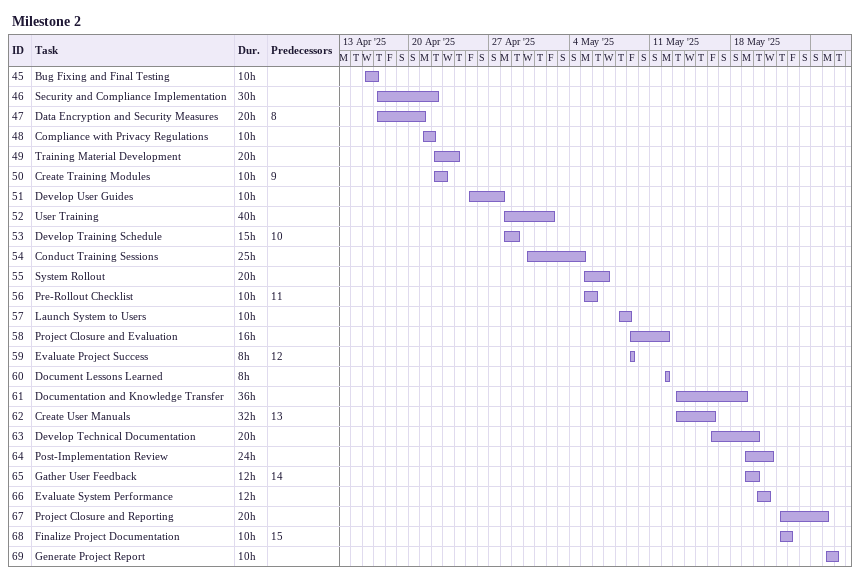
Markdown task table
Milestone 2

| ID | Task | Duration | Start | Finish | Predecessors |
|---|---|---|---|---|---|
| 45 | Bug Fixing and Final Testing | 10h | 2025-04-16 | 2025-04-17 |  |
| 46 | Security and Compliance Implementation | 30h | 2025-04-17 | 2025-04-22 |  |
| 47 | Data Encryption and Security Measures | 20h | 2025-04-17 | 2025-04-21 | 8 |
| 48 | Compliance with Privacy Regulations | 10h | 2025-04-21 | 2025-04-22 |  |
| 49 | Training Material Development | 20h | 2025-04-22 | 2025-04-24 |  |
| 50 | Create Training Modules | 10h | 2025-04-22 | 2025-04-23 | 9 |
| 51 | Develop User Guides | 10h | 2025-04-25 | 2025-04-28 |  |
| 52 | User Training | 40h | 2025-04-28 | 2025-05-02 |  |
| 53 | Develop Training Schedule | 15h | 2025-04-28 | 2025-04-29 | 10 |
| 54 | Conduct Training Sessions | 25h | 2025-04-30 | 2025-05-05 |  |
| 55 | System Rollout | 20h | 2025-05-05 | 2025-05-07 |  |
| 56 | Pre-Rollout Checklist | 10h | 2025-05-05 | 2025-05-06 | 11 |
| 57 | Launch System to Users | 10h | 2025-05-08 | 2025-05-09 |  |
| 58 | Project Closure and Evaluation | 16h | 2025-05-09 | 2025-05-12 |  |
| 59 | Evaluate Project Success | 8h | 2025-05-09 | 2025-05-09 | 12 |
| 60 | Document Lessons Learned | 8h | 2025-05-12 | 2025-05-12 |  |
| 61 | Documentation and Knowledge Transfer | 36h | 2025-05-13 | 2025-05-19 |  |
| 62 | Create User Manuals | 32h | 2025-05-13 | 2025-05-16 | 13 |
| 63 | Develop Technical Documentation | 20h | 2025-05-16 | 2025-05-20 |  |
| 64 | Post-Implementation Review | 24h | 2025-05-19 | 2025-05-21 |  |
| 65 | Gather User Feedback | 12h | 2025-05-19 | 2025-05-20 | 14 |
| 66 | Evaluate System Performance | 12h | 2025-05-20 | 2025-05-21 |  |
| 67 | Project Closure and Reporting | 20h | 2025-05-22 | 2025-05-26 |  |
| 68 | Finalize Project Documentation | 10h | 2025-05-22 | 2025-05-23 | 15 |
| 69 | Generate Project Report | 10h | 2025-05-26 | 2025-05-27 |  |
